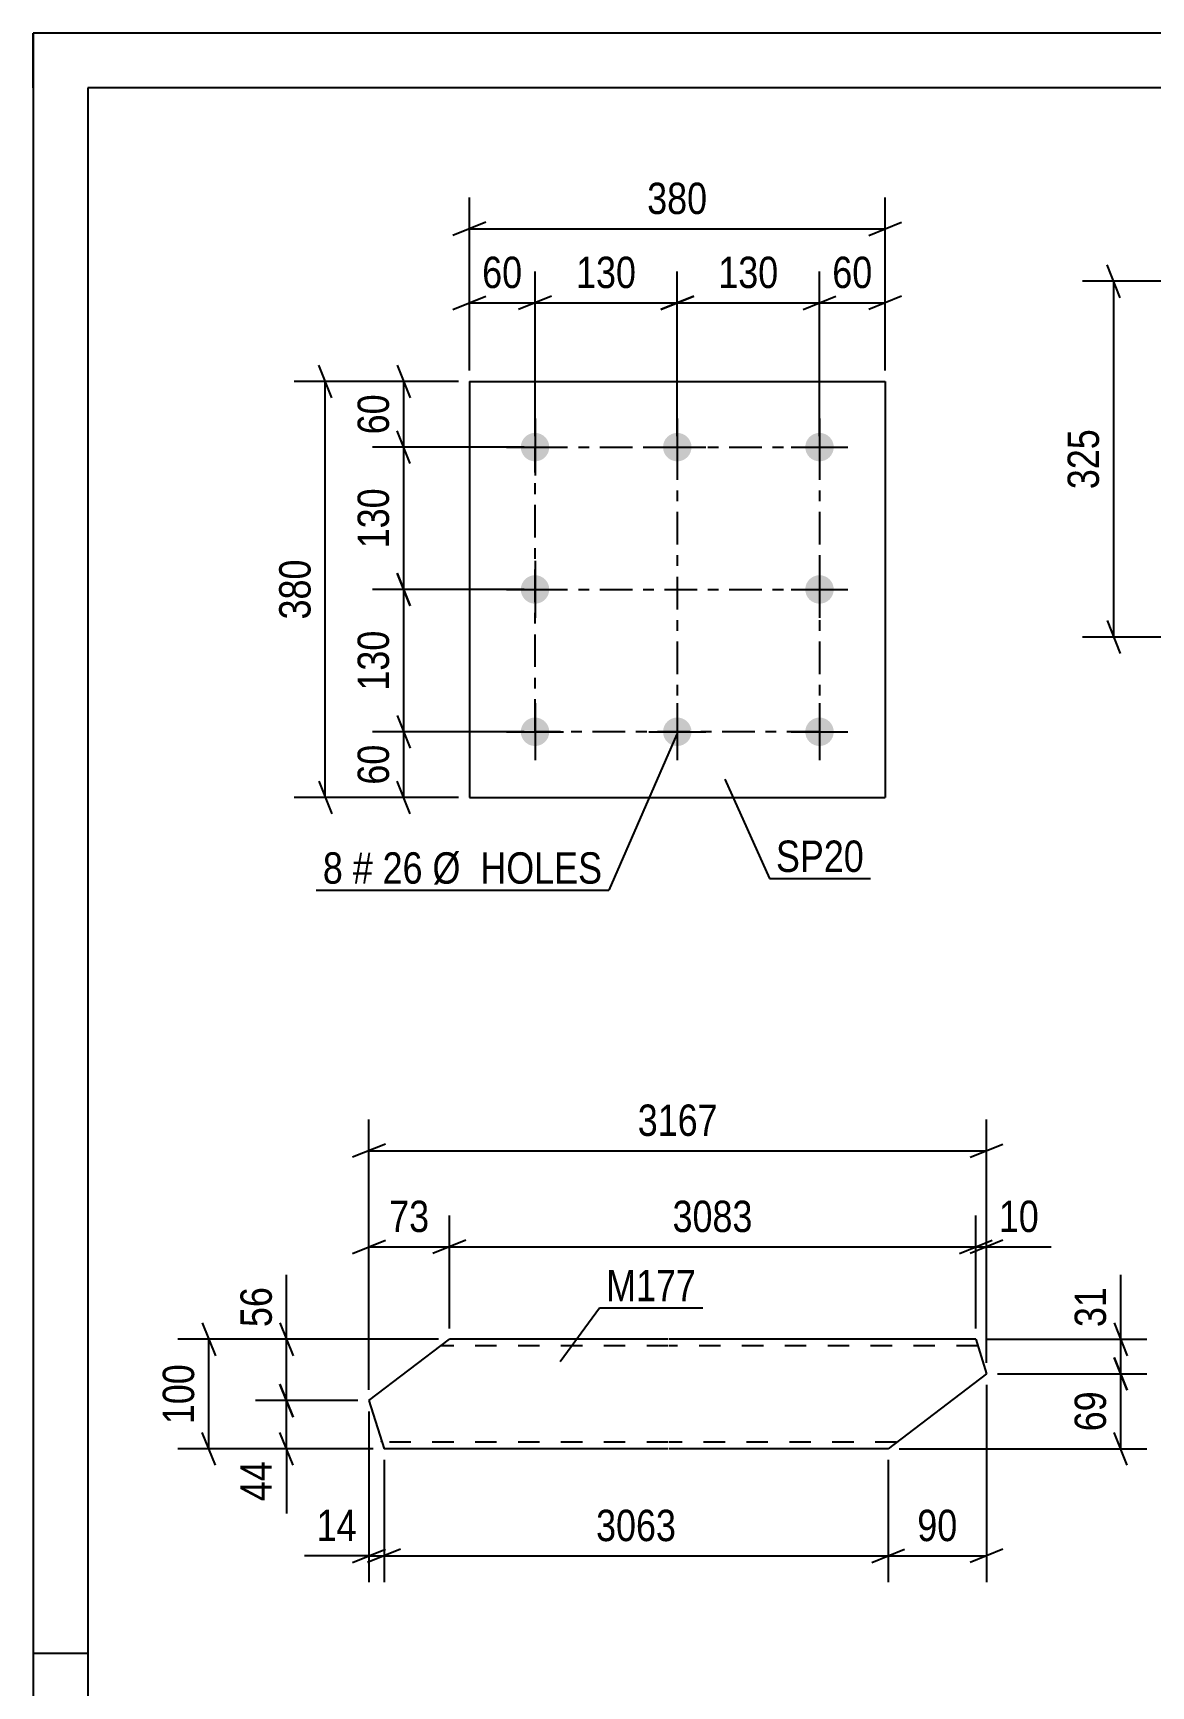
# Model space of a CAD drawing. Header units: millimetres. Extents: x 0 to 420, y 0 to 297.
# Drawn here: x 0 to 102.2, y 146 to 297 of the extents above; entities that cross this region are included whole.
import ezdxf

# ---------------------------------------------------------------- set-up
doc = ezdxf.new("R2010")
doc.units = ezdxf.units.MM
doc.linetypes.add('DXK_LINE_DOT2', pattern=[3.9198, 1.9599, -1.9599])
doc.linetypes.add('DXK_LINE_DOT3', pattern=[5.9187, 2.979, -0.9799, 0.9799, -0.9799])
doc.styles.add('Arial Narrow', font='ARIALN.TTF', dxfattribs={"height": 0.2})

# ---------------------------------------------------------------- blocks, each defined once
blk = doc.blocks.new('Unknown-814276737-1133')
at = {"color": 5, "linetype": 'Continuous'}
for p, q in [((420, 297), (0, 297)), ((0, 297), (0, 0)), ((0, 292), (0, 297)), ((415, 292), (5, 292)), ((5, 292), (5, 5)), ((5, 149), (0, 149))]:
    blk.add_line(p, q, dxfattribs=at)
blk = doc.blocks.new('Part-814276737-5947 - 5941')
at = {"color": 2, "linetype": 'Continuous'}
for p, q in [((39.88, 265.18), (39.88, 227.18)), ((39.88, 265.18), (77.88, 265.18)), ((77.88, 265.18), (77.88, 227.18)), ((39.88, 227.18), (77.88, 227.18))]:
    blk.add_line(p, q, dxfattribs=at)
blk = doc.blocks.new('Bolt-814276737-5980 - 5941')
at = {"linetype": 'Continuous'}
for points in [[(45.88, 260.48, -1), (45.88, 257.88, -1)], [(58.88, 260.48, -1), (58.88, 257.88, -1)], [(71.88, 260.48, -1), (71.88, 257.88, -1)], [(45.88, 247.48, -1), (45.88, 244.88, -1)], [(71.88, 247.48, -1), (71.88, 244.88, -1)], [(45.88, 234.48, -1), (45.88, 231.88, -1)], [(58.88, 234.48, -1), (58.88, 231.88, -1)], [(71.88, 234.48, -1), (71.88, 231.88, -1)]]:
    blk.add_hatch(color=1, dxfattribs=at).paths.add_polyline_path(points)
at = {"color": 1, "linetype": 'Continuous'}
for p, q in [((45.88, 261.78), (45.88, 256.58)), ((58.88, 261.78), (58.88, 256.58)), ((71.88, 261.78), (71.88, 256.58)), ((43.28, 259.18), (48.48, 259.18)), ((56.28, 259.18), (61.48, 259.18)), ((69.28, 259.18), (74.48, 259.18)), ((45.88, 248.78), (45.88, 243.58)), ((71.88, 248.78), (71.88, 243.58)), ((43.28, 246.18), (48.48, 246.18)), ((69.28, 246.18), (74.48, 246.18)), ((45.88, 235.78), (45.88, 230.58)), ((58.88, 235.78), (58.88, 230.58)), ((71.88, 235.78), (71.88, 230.58)), ((43.28, 233.18), (48.48, 233.18)), ((56.28, 233.18), (61.48, 233.18)), ((69.28, 233.18), (74.48, 233.18))]:
    blk.add_line(p, q, dxfattribs=at)
blk = doc.blocks.new('Part-814276737-6392 - 6386')
at = {"color": 2, "linetype": 'Continuous'}
for p, q in [((30.7, 172.09), (38.05, 177.69)), ((58.05, 177.69), (38.05, 177.69)), ((86.16, 177.69), (58.15, 177.69)), ((86.16, 177.69), (87.14, 174.54)), ((87.14, 174.54), (78.15, 167.69)), ((30.7, 172.09), (32.08, 167.69)), ((58.05, 167.69), (32.08, 167.69)), ((78.15, 167.69), (58.15, 167.69))]:
    blk.add_line(p, q, dxfattribs=at)
at = {"color": 7, "linetype": 'DXK_LINE_DOT2'}
for p, q in [((58.05, 177.09), (37.26, 177.09)), ((86.35, 177.09), (58.15, 177.09)), ((31.87, 168.33), (31.85, 168.43)), ((31.85, 168.43), (31.87, 168.33)), ((31.87, 168.33), (31.89, 168.29)), ((31.89, 168.29), (31.87, 168.33)), ((58.05, 168.29), (31.89, 168.29)), ((78.93, 168.29), (58.15, 168.29))]:
    blk.add_line(p, q, dxfattribs=at)
blk = doc.blocks.new('Rectangle-814276737-6067 - 5941')
at = {"color": 1, "linetype": 'DXK_LINE_DOT3'}
blk.add_lwpolyline([(45.88, 259.18), (71.88, 259.18), (71.88, 233.18), (45.88, 233.18), (45.88, 259.18)], close=True, dxfattribs=at)
blk = doc.blocks.new('Line-814276737-6060 - 5941')
at = {"color": 1, "linetype": 'DXK_LINE_DOT3'}
blk.add_line((58.88, 259.18), (58.88, 233.18), dxfattribs=at)
blk = doc.blocks.new('Line-814276737-6053 - 5941')
at = {"color": 1, "linetype": 'DXK_LINE_DOT3'}
blk.add_line((45.88, 246.18), (71.88, 246.18), dxfattribs=at)
blk = doc.blocks.new('StraightDimension-814276737-6003 - 5941')
at = {"color": 7, "linetype": 'Continuous'}
for p, q in [((39.88, 266.18), (39.88, 275.21)), ((45.88, 260.18), (45.88, 275.21)), ((38.38, 271.76), (41.38, 272.96)), ((39.88, 272.36), (45.88, 272.36)), ((47.38, 272.96), (44.38, 271.76))]:
    blk.add_line(p, q, dxfattribs=at)
at = {"color": 0}
blk.add_wipeout([(45.3, 273.11), (45.3, 277.31), (40.45, 277.31), (40.45, 273.11)], dxfattribs=at)
at = {"color": 3, "style": 'Arial Narrow'}
blk.add_text('60', height=2.863, dxfattribs=at).set_placement((41.05, 273.71))
blk = doc.blocks.new('StraightDimension-814276737-5982 - 5941')
at = {"color": 7, "linetype": 'Continuous'}
for p, q in [((39.88, 266.18), (39.88, 281.97)), ((77.88, 266.18), (77.88, 281.97)), ((41.38, 279.72), (38.38, 278.52)), ((76.38, 278.52), (79.38, 279.72)), ((39.88, 279.12), (77.88, 279.12))]:
    blk.add_line(p, q, dxfattribs=at)
at = {"color": 0}
blk.add_wipeout([(62.22, 279.87), (62.22, 284.07), (55.53, 284.07), (55.53, 279.87)], dxfattribs=at)
at = {"color": 3, "style": 'Arial Narrow'}
blk.add_text('380', height=2.863, dxfattribs=at).set_placement((56.13, 280.47))
blk = doc.blocks.new('StraightDimension-814276737-5993 - 5941')
at = {"color": 7, "linetype": 'Continuous'}
for p, q in [((71.88, 260.18), (71.88, 275.21)), ((77.88, 266.18), (77.88, 275.21)), ((70.38, 271.76), (73.38, 272.96)), ((71.88, 272.36), (77.88, 272.36)), ((79.38, 272.96), (76.38, 271.76))]:
    blk.add_line(p, q, dxfattribs=at)
at = {"color": 0}
blk.add_wipeout([(77.3, 273.11), (77.3, 277.31), (72.45, 277.31), (72.45, 273.11)], dxfattribs=at)
at = {"color": 3, "style": 'Arial Narrow'}
blk.add_text('60', height=2.863, dxfattribs=at).set_placement((73.05, 273.71))
blk = doc.blocks.new('StraightDimension-814276737-6018 - 5941')
at = {"color": 7, "linetype": 'Continuous'}
for p, q in [((27.31, 263.68), (26.11, 266.68)), ((38.88, 265.18), (23.86, 265.18)), ((26.71, 227.18), (26.71, 265.18)), ((26.11, 228.68), (27.31, 225.68)), ((38.88, 227.18), (23.86, 227.18))]:
    blk.add_line(p, q, dxfattribs=at)
at = {"color": 0}
blk.add_wipeout([(25.96, 249.52), (21.76, 249.52), (21.76, 242.84), (25.96, 242.84)], dxfattribs=at)
at = {"color": 3, "style": 'Arial Narrow'}
blk.add_text('380', height=2.863, rotation=90.0002, dxfattribs=at).set_placement((25.36, 243.44))
blk = doc.blocks.new('StraightDimension-814276737-14440 - 5941')
at = {"color": 7, "linetype": 'Continuous'}
for p, q in [((34.48, 244.68), (33.28, 247.68)), ((44.88, 246.18), (31.03, 246.18)), ((33.88, 233.18), (33.88, 246.18)), ((33.28, 234.68), (34.48, 231.68)), ((44.88, 233.18), (31.03, 233.18))]:
    blk.add_line(p, q, dxfattribs=at)
at = {"color": 0}
blk.add_wipeout([(33.13, 243.02), (28.93, 243.02), (28.93, 236.34), (33.13, 236.34)], dxfattribs=at)
at = {"color": 3, "style": 'Arial Narrow'}
blk.add_text('130', height=2.863, rotation=90.0002, dxfattribs=at).set_placement((32.53, 236.94))
blk = doc.blocks.new('StraightDimension-814276737-6029 - 5941')
at = {"color": 7, "linetype": 'Continuous'}
for p, q in [((33.28, 234.68), (34.48, 231.68)), ((44.88, 233.18), (31.03, 233.18)), ((33.88, 227.18), (33.88, 233.18)), ((34.48, 225.68), (33.28, 228.68)), ((38.88, 227.18), (31.03, 227.18))]:
    blk.add_line(p, q, dxfattribs=at)
at = {"color": 0}
blk.add_wipeout([(33.13, 232.61), (28.93, 232.61), (28.93, 227.75), (33.13, 227.75)], dxfattribs=at)
at = {"color": 3, "style": 'Arial Narrow'}
blk.add_text('60', height=2.863, rotation=90.0002, dxfattribs=at).set_placement((32.53, 228.35))
blk = doc.blocks.new('StraightDimension-814276737-6039 - 5941')
at = {"color": 7, "linetype": 'Continuous'}
for p, q in [((33.28, 266.68), (34.48, 263.68)), ((38.88, 265.18), (31.03, 265.18)), ((33.88, 259.18), (33.88, 265.18)), ((34.48, 257.68), (33.28, 260.68)), ((44.88, 259.18), (31.03, 259.18))]:
    blk.add_line(p, q, dxfattribs=at)
at = {"color": 0}
blk.add_wipeout([(33.13, 264.61), (28.93, 264.61), (28.93, 259.75), (33.13, 259.75)], dxfattribs=at)
at = {"color": 3, "style": 'Arial Narrow'}
blk.add_text('60', height=2.863, rotation=90.0002, dxfattribs=at).set_placement((32.53, 260.35))
blk = doc.blocks.new('StraightDimension-814276737-14418 - 5941')
at = {"color": 7, "linetype": 'Continuous'}
for p, q in [((45.88, 260.18), (45.88, 275.21)), ((58.88, 260.18), (58.88, 275.21)), ((47.38, 272.96), (44.38, 271.76)), ((45.88, 272.36), (58.88, 272.36)), ((57.38, 271.76), (60.38, 272.96))]:
    blk.add_line(p, q, dxfattribs=at)
at = {"color": 0}
blk.add_wipeout([(55.72, 273.11), (55.72, 277.31), (49.03, 277.31), (49.03, 273.11)], dxfattribs=at)
at = {"color": 3, "style": 'Arial Narrow'}
blk.add_text('130', height=2.863, dxfattribs=at).set_placement((49.63, 273.71))
blk = doc.blocks.new('StraightDimension-814276737-14420 - 5941')
at = {"color": 7, "linetype": 'Continuous'}
for p, q in [((58.88, 260.18), (58.88, 275.21)), ((71.88, 260.18), (71.88, 275.21)), ((60.38, 272.96), (57.38, 271.76)), ((58.88, 272.36), (71.88, 272.36)), ((70.38, 271.76), (73.38, 272.96))]:
    blk.add_line(p, q, dxfattribs=at)
at = {"color": 0}
blk.add_wipeout([(68.72, 273.11), (68.72, 277.31), (62.03, 277.31), (62.03, 273.11)], dxfattribs=at)
at = {"color": 3, "style": 'Arial Narrow'}
blk.add_text('130', height=2.863, dxfattribs=at).set_placement((62.63, 273.71))
blk = doc.blocks.new('StraightDimension-814276737-14442 - 5941')
at = {"color": 7, "linetype": 'Continuous'}
for p, q in [((34.48, 257.68), (33.28, 260.68)), ((44.88, 259.18), (31.03, 259.18)), ((33.88, 246.18), (33.88, 259.18)), ((33.28, 247.68), (34.48, 244.68)), ((44.88, 246.18), (31.03, 246.18))]:
    blk.add_line(p, q, dxfattribs=at)
at = {"color": 0}
blk.add_wipeout([(33.13, 256.02), (28.93, 256.02), (28.93, 249.34), (33.13, 249.34)], dxfattribs=at)
at = {"color": 3, "style": 'Arial Narrow'}
blk.add_text('130', height=2.863, rotation=90.0002, dxfattribs=at).set_placement((32.53, 249.94))
blk = doc.blocks.new('StraightDimension-814276737-6451 - 6386')
at = {"color": 7, "linetype": 'Continuous'}
for p, q in [((22.57, 179.19), (23.77, 176.19)), ((37.05, 177.69), (20.32, 177.69)), ((23.17, 172.09), (23.17, 177.69)), ((23.77, 170.59), (22.57, 173.59)), ((29.7, 172.09), (20.32, 172.09))]:
    blk.add_line(p, q, dxfattribs=at)
at = {"color": 0}
blk.add_wipeout([(22.42, 183.07), (18.22, 183.07), (18.22, 178.21), (22.42, 178.21)], dxfattribs=at)
at = {"color": 7, "linetype": 'Continuous'}
blk.add_line((23.17, 177.69), (23.17, 183.59), dxfattribs=at)
blk.add_line((23.17, 177.69), (23.17, 183.59), dxfattribs=at)
at = {"color": 3, "style": 'Arial Narrow'}
blk.add_text('56', height=2.863, rotation=90.0002, dxfattribs=at).set_placement((21.82, 178.81))
blk = doc.blocks.new('StraightDimension-814276737-6427 - 6386')
at = {"color": 7, "linetype": 'Continuous'}
for p, q in [((22.57, 173.59), (23.77, 170.59)), ((29.7, 172.09), (20.32, 172.09)), ((23.17, 167.69), (23.17, 172.09)), ((23.77, 166.19), (22.57, 169.19)), ((31.08, 167.69), (20.32, 167.69))]:
    blk.add_line(p, q, dxfattribs=at)
at = {"color": 0}
blk.add_wipeout([(22.42, 167.16), (18.22, 167.16), (18.22, 162.31), (22.42, 162.31)], dxfattribs=at)
at = {"color": 7, "linetype": 'Continuous'}
blk.add_line((23.17, 167.69), (23.17, 161.78), dxfattribs=at)
blk.add_line((23.17, 167.69), (23.17, 161.78), dxfattribs=at)
at = {"color": 3, "style": 'Arial Narrow'}
blk.add_text('44', height=2.863, rotation=90.0002, dxfattribs=at).set_placement((21.82, 162.91))
blk = doc.blocks.new('StraightDimension-814276737-6476 - 6386')
at = {"color": 7, "linetype": 'Continuous'}
for p, q in [((30.7, 171.09), (30.7, 155.51)), ((32.08, 166.69), (32.08, 155.51)), ((29.2, 157.31), (32.2, 158.51)), ((33.58, 158.51), (30.58, 157.31)), ((30.7, 157.91), (32.08, 157.91))]:
    blk.add_line(p, q, dxfattribs=at)
at = {"color": 0}
blk.add_wipeout([(30.18, 158.66), (30.18, 162.86), (25.32, 162.86), (25.32, 158.66)], dxfattribs=at)
at = {"color": 7, "linetype": 'Continuous'}
blk.add_line((30.7, 157.91), (24.8, 157.91), dxfattribs=at)
blk.add_line((30.7, 157.91), (24.8, 157.91), dxfattribs=at)
at = {"color": 3, "style": 'Arial Narrow'}
blk.add_text('14', height=2.863, dxfattribs=at).set_placement((25.92, 159.26))
blk = doc.blocks.new('StraightDimension-814276737-6395 - 6386')
at = {"color": 7, "linetype": 'Continuous'}
for p, q in [((15.47, 179.19), (16.67, 176.19)), ((37.05, 177.69), (13.22, 177.69)), ((16.07, 167.69), (16.07, 177.69)), ((16.67, 166.19), (15.47, 169.19)), ((31.08, 167.69), (13.22, 167.69))]:
    blk.add_line(p, q, dxfattribs=at)
at = {"color": 0}
blk.add_wipeout([(15.32, 176.03), (11.12, 176.03), (11.12, 169.34), (15.32, 169.34)], dxfattribs=at)
at = {"color": 3, "style": 'Arial Narrow'}
blk.add_text('100', height=2.863, rotation=90.0002, dxfattribs=at).set_placement((14.72, 169.94))
blk = doc.blocks.new('StraightDimension-814276737-6493 - 6386')
at = {"color": 7, "linetype": 'Continuous'}
for p, q in [((32.08, 166.69), (32.08, 155.51)), ((78.15, 166.69), (78.15, 155.51)), ((33.58, 158.51), (30.58, 157.31)), ((32.08, 157.91), (78.15, 157.91)), ((76.65, 157.31), (79.65, 158.51))]:
    blk.add_line(p, q, dxfattribs=at)
at = {"color": 0}
blk.add_wipeout([(59.37, 158.66), (59.37, 162.86), (50.86, 162.86), (50.86, 158.66)], dxfattribs=at)
at = {"color": 3, "style": 'Arial Narrow'}
blk.add_text('3063', height=2.863, dxfattribs=at).set_placement((51.46, 159.26))
blk = doc.blocks.new('StraightDimension-814276737-6518 - 6386')
at = {"color": 7, "linetype": 'Continuous'}
for p, q in [((87.14, 173.54), (87.14, 155.51)), ((78.15, 166.69), (78.15, 155.51)), ((76.65, 157.31), (79.65, 158.51)), ((78.15, 157.91), (87.14, 157.91)), ((88.64, 158.51), (85.64, 157.31))]:
    blk.add_line(p, q, dxfattribs=at)
at = {"color": 0}
blk.add_wipeout([(85.07, 158.66), (85.07, 162.86), (80.22, 162.86), (80.22, 158.66)], dxfattribs=at)
at = {"color": 3, "style": 'Arial Narrow'}
blk.add_text('90', height=2.863, dxfattribs=at).set_placement((80.82, 159.26))
blk = doc.blocks.new('StraightDimension-814276737-6536 - 6386')
at = {"color": 7, "linetype": 'Continuous'}
for p, q in [((98.81, 176.04), (100.01, 173.04)), ((88.14, 174.54), (101.81, 174.54)), ((99.41, 167.69), (99.41, 174.54)), ((100.01, 166.19), (98.81, 169.19)), ((79.15, 167.69), (101.81, 167.69))]:
    blk.add_line(p, q, dxfattribs=at)
at = {"color": 0}
blk.add_wipeout([(98.66, 173.54), (94.46, 173.54), (94.46, 168.69), (98.66, 168.69)], dxfattribs=at)
at = {"color": 3, "style": 'Arial Narrow'}
blk.add_text('69', height=2.863, rotation=90.0002, dxfattribs=at).set_placement((98.06, 169.29))
blk = doc.blocks.new('StraightDimension-814276737-6560 - 6386')
at = {"color": 7, "linetype": 'Continuous'}
for p, q in [((98.81, 179.19), (100.01, 176.19)), ((87.16, 177.69), (101.81, 177.69)), ((99.41, 174.54), (99.41, 177.69)), ((100.01, 173.04), (98.81, 176.04)), ((88.14, 174.54), (101.81, 174.54))]:
    blk.add_line(p, q, dxfattribs=at)
at = {"color": 0}
blk.add_wipeout([(98.66, 183.07), (94.46, 183.07), (94.46, 178.21), (98.66, 178.21)], dxfattribs=at)
at = {"color": 7, "linetype": 'Continuous'}
blk.add_line((99.41, 177.69), (99.41, 183.59), dxfattribs=at)
blk.add_line((99.41, 177.69), (99.41, 183.59), dxfattribs=at)
at = {"color": 3, "style": 'Arial Narrow'}
blk.add_text('31', height=2.863, rotation=90.0002, dxfattribs=at).set_placement((98.06, 178.81))
blk = doc.blocks.new('StraightDimension-814276737-6585 - 6386')
at = {"color": 7, "linetype": 'Continuous'}
for p, q in [((30.7, 173.09), (30.7, 197.77)), ((87.14, 175.54), (87.14, 197.77)), ((32.2, 195.52), (29.2, 194.32)), ((30.7, 194.92), (87.14, 194.92)), ((85.64, 194.32), (88.64, 195.52))]:
    blk.add_line(p, q, dxfattribs=at)
at = {"color": 0}
blk.add_wipeout([(63.18, 195.67), (63.18, 199.87), (54.67, 199.87), (54.67, 195.67)], dxfattribs=at)
at = {"color": 3, "style": 'Arial Narrow'}
blk.add_text('3167', height=2.863, dxfattribs=at).set_placement((55.27, 196.27))
blk = doc.blocks.new('StraightDimension-814276737-6596 - 6386')
at = {"color": 7, "linetype": 'Continuous'}
for p, q in [((30.7, 173.09), (30.7, 188.99)), ((38.05, 178.69), (38.05, 188.99)), ((29.2, 185.54), (32.2, 186.74)), ((30.7, 186.14), (38.05, 186.14)), ((39.55, 186.74), (36.55, 185.54))]:
    blk.add_line(p, q, dxfattribs=at)
at = {"color": 0}
blk.add_wipeout([(36.8, 186.89), (36.8, 191.09), (31.95, 191.09), (31.95, 186.89)], dxfattribs=at)
at = {"color": 3, "style": 'Arial Narrow'}
blk.add_text('73', height=2.863, dxfattribs=at).set_placement((32.55, 187.49))
blk = doc.blocks.new('StraightDimension-814276737-6613 - 6386')
at = {"color": 7, "linetype": 'Continuous'}
for p, q in [((38.05, 178.69), (38.05, 188.99)), ((86.16, 178.69), (86.16, 188.99)), ((39.55, 186.74), (36.55, 185.54)), ((38.05, 186.14), (86.16, 186.14)), ((84.66, 185.54), (87.66, 186.74))]:
    blk.add_line(p, q, dxfattribs=at)
at = {"color": 0}
blk.add_wipeout([(66.36, 186.89), (66.36, 191.09), (57.85, 191.09), (57.85, 186.89)], dxfattribs=at)
at = {"color": 3, "style": 'Arial Narrow'}
blk.add_text('3083', height=2.863, dxfattribs=at).set_placement((58.45, 187.49))
blk = doc.blocks.new('StraightDimension-814276737-6637 - 6386')
at = {"color": 7, "linetype": 'Continuous'}
for p, q in [((86.16, 178.69), (86.16, 188.99)), ((87.14, 175.54), (87.14, 188.99)), ((84.66, 185.54), (87.66, 186.74)), ((88.64, 186.74), (85.64, 185.54)), ((86.16, 186.14), (87.14, 186.14))]:
    blk.add_line(p, q, dxfattribs=at)
at = {"color": 0}
blk.add_wipeout([(92.52, 186.89), (92.52, 191.09), (87.67, 191.09), (87.67, 186.89)], dxfattribs=at)
at = {"color": 7, "linetype": 'Continuous'}
blk.add_line((87.14, 186.14), (93.05, 186.14), dxfattribs=at)
blk.add_line((87.14, 186.14), (93.05, 186.14), dxfattribs=at)
at = {"color": 3, "style": 'Arial Narrow'}
blk.add_text('10', height=2.863, dxfattribs=at).set_placement((88.27, 187.49))
blk = doc.blocks.new('StraightDimension-814276737-5837 - 5703')
at = {"color": 7, "linetype": 'Continuous'}
for p, q in [((99.37, 272.83), (98.17, 275.83)), ((112.12, 274.33), (95.92, 274.33)), ((98.77, 241.83), (98.77, 274.33)), ((98.17, 243.33), (99.37, 240.33)), ((112.12, 241.83), (95.92, 241.83))]:
    blk.add_line(p, q, dxfattribs=at)
at = {"color": 0}
blk.add_wipeout([(98.02, 261.43), (93.82, 261.43), (93.82, 254.74), (98.02, 254.74)], dxfattribs=at)
at = {"color": 3, "style": 'Arial Narrow'}
blk.add_text('325', height=2.863, rotation=90.0002, dxfattribs=at).set_placement((97.42, 255.34))
blk = doc.blocks.new('Mark-814276737-5943 - 5941')
at = {"color": 0}
blk.add_wipeout([(75.94, 220.38), (75.94, 223.38), (67.9, 223.38), (67.9, 220.38)], dxfattribs=at)
blk.add_wipeout([(75.94, 220.38), (75.94, 223.38), (67.9, 223.38), (67.9, 220.38)], dxfattribs=at)
at = {"color": 30, "linetype": 'Continuous'}
for p, q in [((63.24, 228.85), (67.3, 219.78)), ((67.3, 219.78), (76.54, 219.78))]:
    blk.add_line(p, q, dxfattribs=at)
at = {"color": 3, "style": 'Arial Narrow'}
blk.add_text('SP20', height=2.863, dxfattribs=at).set_placement((67.9, 220.38))
blk = doc.blocks.new('Mark-814276737-5976 - 5941')
at = {"color": 0}
for points in [[(28.32, 219.31), (28.32, 222.31), (26.49, 222.31), (26.49, 219.31)], [(31.05, 219.31), (31.05, 222.31), (29.22, 222.31), (29.22, 219.31)], [(35.61, 219.31), (35.61, 222.31), (31.95, 222.31), (31.95, 219.31)], [(52.03, 219.31), (52.03, 222.31), (36.51, 222.31), (36.51, 219.31)]]:
    blk.add_wipeout(points, dxfattribs=at)
for points in [[(28.32, 219.31), (28.32, 222.31), (26.49, 222.31), (26.49, 219.31)], [(31.05, 219.31), (31.05, 222.31), (29.22, 222.31), (29.22, 219.31)], [(35.61, 219.31), (35.61, 222.31), (31.95, 222.31), (31.95, 219.31)], [(52.03, 219.31), (52.03, 222.31), (36.51, 222.31), (36.51, 219.31)]]:
    blk.add_wipeout(points, dxfattribs=at)
at = {"color": 7, "linetype": 'Continuous'}
for p in [(58.83, 232.96), (25.89, 218.71)]:
    blk.add_line(p, (52.63, 218.71), dxfattribs=at)
at = {"color": 3, "style": 'Arial Narrow'}
for s, height, p in [('8', 2.86, (26.49, 219.31)), ('#', 2.86, (29.22, 219.31)), ('26', 2.863, (31.95, 219.31)), ('Ø  HOLES', 2.863, (36.51, 219.31))]:
    blk.add_text(s, height=height, dxfattribs=at).set_placement(p)
blk = doc.blocks.new('Mark-814276737-6388 - 6386')
at = {"color": 0}
blk.add_wipeout([(60.61, 181.17), (60.61, 184.17), (52.38, 184.17), (52.38, 181.17)], dxfattribs=at)
blk.add_wipeout([(60.61, 181.17), (60.61, 184.17), (52.38, 184.17), (52.38, 181.17)], dxfattribs=at)
at = {"color": 30, "linetype": 'Continuous'}
for p, q in [((48.19, 175.65), (51.78, 180.57)), ((51.78, 180.57), (61.21, 180.57))]:
    blk.add_line(p, q, dxfattribs=at)
at = {"color": 3, "style": 'Arial Narrow'}
blk.add_text('M177', height=2.863, dxfattribs=at).set_placement((52.38, 181.17))

msp = doc.modelspace()

# ---------------------------------------------------------------- block references
for name in ['Unknown-814276737-1133', 'Part-814276737-5947 - 5941', 'Bolt-814276737-5980 - 5941', 'Rectangle-814276737-6067 - 5941', 'Line-814276737-6060 - 5941', 'Line-814276737-6053 - 5941', 'Part-814276737-6392 - 6386']:
    msp.add_blockref(name, (0, 0))

# ---------------------------------------------------------------- next in the draw order: block references
for name in ['StraightDimension-814276737-6003 - 5941', 'StraightDimension-814276737-5837 - 5703', 'Mark-814276737-5943 - 5941', 'StraightDimension-814276737-6451 - 6386']:
    msp.add_blockref(name, (0, 0))

# ---------------------------------------------------------------- next in the draw order: block references
for name in ['StraightDimension-814276737-5982 - 5941', 'StraightDimension-814276737-6427 - 6386']:
    msp.add_blockref(name, (0, 0))

# ---------------------------------------------------------------- next in the draw order: block references
for name in ['StraightDimension-814276737-5993 - 5941', 'StraightDimension-814276737-6018 - 5941', 'StraightDimension-814276737-6476 - 6386']:
    msp.add_blockref(name, (0, 0))

# ---------------------------------------------------------------- next in the draw order: block references
for name in ['StraightDimension-814276737-6039 - 5941', 'StraightDimension-814276737-14440 - 5941', 'StraightDimension-814276737-6395 - 6386']:
    msp.add_blockref(name, (0, 0))

# ---------------------------------------------------------------- next in the draw order: block references
for name in ['StraightDimension-814276737-14418 - 5941', 'StraightDimension-814276737-6029 - 5941', 'StraightDimension-814276737-6493 - 6386']:
    msp.add_blockref(name, (0, 0))

# ---------------------------------------------------------------- next in the draw order: block references
for name in ['StraightDimension-814276737-14420 - 5941', 'StraightDimension-814276737-14442 - 5941', 'Mark-814276737-5976 - 5941', 'StraightDimension-814276737-6518 - 6386']:
    msp.add_blockref(name, (0, 0))

# ---------------------------------------------------------------- next in the draw order: block references
msp.add_blockref('StraightDimension-814276737-6536 - 6386', (0, 0))

# ---------------------------------------------------------------- next in the draw order: block references
msp.add_blockref('StraightDimension-814276737-6560 - 6386', (0, 0))

# ---------------------------------------------------------------- next in the draw order: block references
msp.add_blockref('StraightDimension-814276737-6585 - 6386', (0, 0))

# ---------------------------------------------------------------- next in the draw order: block references
msp.add_blockref('StraightDimension-814276737-6596 - 6386', (0, 0))

# ---------------------------------------------------------------- next in the draw order: block references
msp.add_blockref('StraightDimension-814276737-6613 - 6386', (0, 0))

# ---------------------------------------------------------------- next in the draw order: block references
for name in ['StraightDimension-814276737-6637 - 6386', 'Mark-814276737-6388 - 6386']:
    msp.add_blockref(name, (0, 0))

doc.saveas('drawing.dxf')
